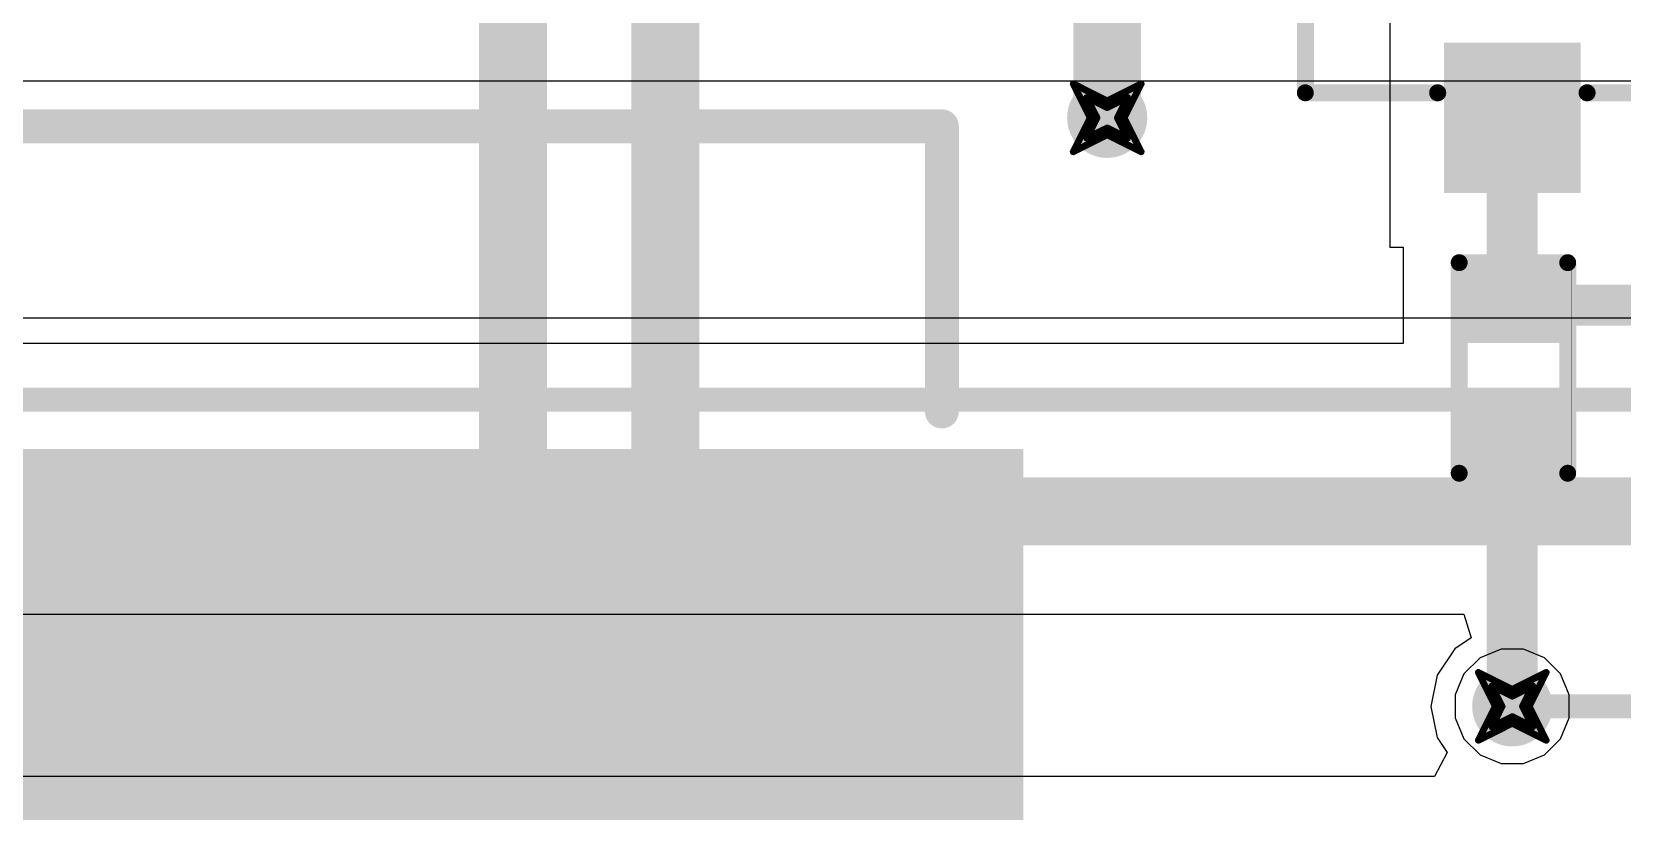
# Model space of a CAD drawing. Header units: inches. Extents: x -2 to 5376, y -4 to 5426.
# Drawn here: x 49.06 to 60.96, y 70.02 to 75.85 of the extents above; entities that cross this region are included whole.
import ezdxf

# ---------------------------------------------------------------- set-up
doc = ezdxf.new("R2010")
doc.units = ezdxf.units.IN
for name, color, linetype in [('Bottom Layer', 5, 'Continuous'), ('Drill Drawing', 1, 'Continuous'), ('Layer 1', 16, 'Continuous'), ('Layer 2', 76, 'Continuous'), ('Top Layer', 1, 'Continuous'), ('Top Overlay', 2, 'Continuous'), ('Top Paste', 8, 'Continuous'), ('Top Solder', 216, 'Continuous'), ('Via Holes', 16, 'Continuous')]:
    doc.layers.add(name, color=color, linetype=linetype)

# ---------------------------------------------------------------- blocks, each defined once
blk = doc.blocks.new('R___0402_10')
at = {"layer": 'Top Layer'}
for points in [[(-0.699, -0.318), (-0.699, 0.318), (-0.241, 0.318), (-0.241, -0.318)], [(0.241, -0.318), (0.241, 0.318), (0.699, 0.318), (0.699, -0.318)]]:
    blk.add_hatch(color=1, dxfattribs=at).paths.add_polyline_path(points)
at = {"layer": 'Top Paste'}
for points in [[(-0.699, -0.318), (-0.699, 0.318), (-0.241, 0.318), (-0.241, -0.318)], [(0.241, -0.318), (0.241, 0.318), (0.699, 0.318), (0.699, -0.318)]]:
    blk.add_hatch(color=8, dxfattribs=at).paths.add_polyline_path(points)
at = {"layer": 'Top Solder'}
for points in [[(-0.754, -0.373), (-0.754, 0.373), (-0.186, 0.373), (-0.186, -0.373)], [(0.186, -0.373), (0.186, 0.373), (0.754, 0.373), (0.754, -0.373)]]:
    blk.add_hatch(color=216, dxfattribs=at).paths.add_polyline_path(points)
at = {"layer": 'Top Overlay'}
for points in [[(-0.787, 0.406, 0.127, 0.127, 0), (0.787, 0.406, 0.127, 0.127, 0)], [(-0.787, 0.406, 0.127, 0.127, 0), (-0.787, -0.406, 0.127, 0.127, 0)], [(0.787, 0.406, 0.127, 0.127, 0), (0.787, -0.406, 0.127, 0.127, 0)], [(-0.787, -0.406, 0.127, 0.127, 0), (0.787, -0.406, 0.127, 0.127, 0)], [(-0.813, -0.432, 0.00323, 0.00323, 0), (0.813, -0.432, 0.00323, 0.00323, 0)]]:
    blk.add_lwpolyline(points, format="xyseb", dxfattribs=at)
for points in [[(-0.819, 0.406, 0.0635, 0.0635, 1), (-0.756, 0.406, 0.0635, 0.0635, 1)], [(-0.819, 0.406, 0.0635, 0.0635, 1), (-0.756, 0.406, 0.0635, 0.0635, 1)], [(0.756, 0.406, 0.0635, 0.0635, 1), (0.819, 0.406, 0.0635, 0.0635, 1)], [(0.756, 0.406, 0.0635, 0.0635, 1), (0.819, 0.406, 0.0635, 0.0635, 1)], [(-0.819, -0.406, 0.0635, 0.0635, 1), (-0.756, -0.406, 0.0635, 0.0635, 1)], [(-0.819, -0.406, 0.0635, 0.0635, 1), (-0.756, -0.406, 0.0635, 0.0635, 1)], [(0.756, -0.406, 0.0635, 0.0635, 1), (0.819, -0.406, 0.0635, 0.0635, 1)], [(0.756, -0.406, 0.0635, 0.0635, 1), (0.819, -0.406, 0.0635, 0.0635, 1)], [(-0.814, -0.432, 0.00161, 0.00161, 1), (-0.812, -0.432, 0.00161, 0.00161, 1)], [(0.812, -0.432, 0.00161, 0.00161, 1), (0.814, -0.432, 0.00161, 0.00161, 1)]]:
    blk.add_lwpolyline(points, format="xyseb", close=True, dxfattribs=at)
blk = doc.blocks.new('SOT_23_15')
at = {"layer": 'Top Layer'}
for points in [[(-0.41, 1.46), (0.41, 1.46), (0.41, 0.54), (-0.41, 0.54)], [(-1.36, -0.54), (-0.54, -0.54), (-0.54, -1.46), (-1.36, -1.46)], [(0.54, -0.54), (1.36, -0.54), (1.36, -1.46), (0.54, -1.46)]]:
    blk.add_hatch(color=1, dxfattribs=at).paths.add_polyline_path(points)
at = {"layer": 'Top Paste'}
for points in [[(-0.41, 1.46), (0.41, 1.46), (0.41, 0.54), (-0.41, 0.54)], [(-1.36, -0.54), (-0.54, -0.54), (-0.54, -1.46), (-1.36, -1.46)], [(0.54, -0.54), (1.36, -0.54), (1.36, -1.46), (0.54, -1.46)]]:
    blk.add_hatch(color=8, dxfattribs=at).paths.add_polyline_path(points)
at = {"layer": 'Top Solder'}
for points in [[(-0.512, 1.562), (0.512, 1.562), (0.512, 0.438), (-0.512, 0.438)], [(-1.462, -0.438), (-0.438, -0.438), (-0.438, -1.562), (-1.462, -1.562)], [(0.438, -0.438), (1.462, -0.438), (1.462, -1.562), (0.438, -1.562)]]:
    blk.add_hatch(color=216, dxfattribs=at).paths.add_polyline_path(points)
at = {"layer": 'Top Overlay'}
for points in [[(-1.549, 0.813, 0.127, 0.127, 0), (-1.549, -0.584, 0.127, 0.127, 0)], [(-0.559, 0.813, 0.127, 0.127, 0), (-1.549, 0.813, 0.127, 0.127, 0)], [(1.549, 0.813, 0.127, 0.127, 0), (0.559, 0.813, 0.127, 0.127, 0)], [(1.549, 0.813, 0.127, 0.127, 0), (1.549, -0.584, 0.127, 0.127, 0)], [(0.33, -0.787, 0.127, 0.127, 0), (-0.33, -0.787, 0.127, 0.127, 0)], [(-1.549, -1.168, 0.127, 0.127, 0), (-1.676, -1.041, 0.127, 0.127, 0)], [(-1.676, -1.041, 0.127, 0.127, 0), (-1.676, -1.295, 0.127, 0.127, 0)], [(-1.549, -1.168, 0.127, 0.127, 0), (-1.676, -1.295, 0.127, 0.127, 0)]]:
    blk.add_lwpolyline(points, format="xyseb", dxfattribs=at)
for points in [[(-1.581, 0.813, 0.0635, 0.0635, 1), (-1.518, 0.813, 0.0635, 0.0635, 1)], [(-1.581, 0.813, 0.0635, 0.0635, 1), (-1.518, 0.813, 0.0635, 0.0635, 1)], [(-0.591, 0.813, 0.0635, 0.0635, 1), (-0.527, 0.813, 0.0635, 0.0635, 1)], [(0.527, 0.813, 0.0635, 0.0635, 1), (0.591, 0.813, 0.0635, 0.0635, 1)], [(1.518, 0.813, 0.0635, 0.0635, 1), (1.581, 0.813, 0.0635, 0.0635, 1)], [(1.518, 0.813, 0.0635, 0.0635, 1), (1.581, 0.813, 0.0635, 0.0635, 1)], [(-1.581, -0.584, 0.0635, 0.0635, 1), (-1.518, -0.584, 0.0635, 0.0635, 1)], [(1.518, -0.584, 0.0635, 0.0635, 1), (1.581, -0.584, 0.0635, 0.0635, 1)], [(-0.362, -0.787, 0.0635, 0.0635, 1), (-0.298, -0.787, 0.0635, 0.0635, 1)], [(0.298, -0.787, 0.0635, 0.0635, 1), (0.362, -0.787, 0.0635, 0.0635, 1)], [(-1.708, -1.041, 0.0635, 0.0635, 1), (-1.645, -1.041, 0.0635, 0.0635, 1)], [(-1.708, -1.041, 0.0635, 0.0635, 1), (-1.645, -1.041, 0.0635, 0.0635, 1)], [(-1.581, -1.168, 0.0635, 0.0635, 1), (-1.518, -1.168, 0.0635, 0.0635, 1)], [(-1.581, -1.168, 0.0635, 0.0635, 1), (-1.518, -1.168, 0.0635, 0.0635, 1)], [(-1.708, -1.295, 0.0635, 0.0635, 1), (-1.645, -1.295, 0.0635, 0.0635, 1)], [(-1.708, -1.295, 0.0635, 0.0635, 1), (-1.645, -1.295, 0.0635, 0.0635, 1)]]:
    blk.add_lwpolyline(points, format="xyseb", close=True, dxfattribs=at)
blk = doc.blocks.new('D2PAK_88')
at = {"layer": 'Top Layer'}
blk.add_hatch(color=1, dxfattribs=at).paths.add_polyline_path([(-5.715, 9.78), (5.715, 9.78), (5.715, 0.89), (-5.715, 0.89)])
at = {"layer": 'Top Paste'}
blk.add_hatch(color=8, dxfattribs=at).paths.add_polyline_path([(-5.715, 9.78), (5.715, 9.78), (5.715, 0.89), (-5.715, 0.89)])
at = {"layer": 'Top Solder'}
blk.add_hatch(color=216, dxfattribs=at).paths.add_polyline_path([(-5.817, 9.882), (5.817, 9.882), (5.817, 0.788), (-5.817, 0.788)])
at = {"layer": 'Top Overlay'}
for points in [[(-5.207, 0.508, 0.254, 0.254, 0), (-5.207, -1.626, 0.254, 0.254, 0)], [(5.105, -1.626, 0.254, 0.254, 0), (-5.207, -1.626, 0.254, 0.254, 0)]]:
    blk.add_lwpolyline(points, format="xyseb", dxfattribs=at)
for points in [[(-5.27, 0.508, 0.127, 0.127, 1), (-5.144, 0.508, 0.127, 0.127, 1)], [(-5.27, -1.626, 0.127, 0.127, 1), (-5.144, -1.626, 0.127, 0.127, 1)], [(-5.27, -1.626, 0.127, 0.127, 1), (-5.144, -1.626, 0.127, 0.127, 1)]]:
    blk.add_lwpolyline(points, format="xyseb", close=True, dxfattribs=at)

msp = doc.modelspace()

# ---------------------------------------------------------------- hatches: boundary and pattern name
at = {"layer": 'Bottom Layer'}
h = msp.add_hatch(color=5, dxfattribs=at)
edge = h.paths.add_edge_path()
edge.add_arc((57.104, 75.207), 0.3, 0, 360)
h = msp.add_hatch(color=5, dxfattribs=at)
edge = h.paths.add_edge_path()
edge.add_arc((60.135, 70.805), 0.3, 0, 360)
at = {"layer": 'Layer 1'}
h = msp.add_hatch(color=16, dxfattribs=at)
edge = h.paths.add_edge_path()
edge.add_arc((57.104, 75.207), 0.3, 0, 360)
h = msp.add_hatch(color=16, dxfattribs=at)
edge = h.paths.add_edge_path()
edge.add_arc((60.135, 70.805), 0.3, 0, 360)
at = {"layer": 'Layer 2'}
h = msp.add_hatch(color=76, dxfattribs=at)
edge = h.paths.add_edge_path()
edge.add_arc((57.104, 75.207), 0.3, 0, 360)
h = msp.add_hatch(color=76, dxfattribs=at)
edge = h.paths.add_edge_path()
edge.add_arc((60.135, 70.805), 0.3, 0, 360)
at = {"layer": 'Top Layer'}
h = msp.add_hatch(color=1, dxfattribs=at)
edge = h.paths.add_edge_path()
edge.add_arc((57.104, 75.207), 0.3, 0, 360)
h = msp.add_hatch(color=1, dxfattribs=at)
edge = h.paths.add_edge_path()
edge.add_arc((60.135, 70.805), 0.3, 0, 360)
at = {"layer": 'Via Holes'}
h = msp.add_hatch(color=7, dxfattribs=at)
edge = h.paths.add_edge_path()
edge.add_arc((57.104, 75.207), 0.15, 0, 360)
h = msp.add_hatch(color=7, dxfattribs=at)
edge = h.paths.add_edge_path()
edge.add_arc((60.135, 70.805), 0.15, 0, 360)

# ---------------------------------------------------------------- linework, layer by layer
at = {"layer": 'Bottom Layer'}
for points in [[(52.657, 67.238, 0.508, 0.508, 0), (52.657, 79.294, 0.508, 0.508, 0)], [(53.797, 66.129, 0.508, 0.508, 0), (53.797, 78.228, 0.508, 0.508, 0)]]:
    msp.add_lwpolyline(points, format="xyseb", dxfattribs=at)
at = {"layer": 'Drill Drawing'}
for points in [[(56.85, 75.461, 0.0508, 0.0508, 0), (57.104, 75.334, 0.0508, 0.0508, 0)], [(56.85, 75.461, 0.0508, 0.0508, 0), (56.977, 75.207, 0.0508, 0.0508, 0)], [(57.104, 75.334, 0.0508, 0.0508, 0), (57.358, 75.461, 0.0508, 0.0508, 0)], [(57.231, 75.207, 0.0508, 0.0508, 0), (57.358, 75.461, 0.0508, 0.0508, 0)], [(56.951, 75.359, 0.0508, 0.0508, 0), (57.104, 75.283, 0.0508, 0.0508, 0)], [(56.951, 75.359, 0.0508, 0.0508, 0), (57.028, 75.207, 0.0508, 0.0508, 0)], [(57.104, 75.283, 0.0508, 0.0508, 0), (57.256, 75.359, 0.0508, 0.0508, 0)], [(57.18, 75.207, 0.0508, 0.0508, 0), (57.256, 75.359, 0.0508, 0.0508, 0)], [(56.85, 74.953, 0.0508, 0.0508, 0), (56.977, 75.207, 0.0508, 0.0508, 0)], [(56.951, 75.055, 0.0508, 0.0508, 0), (57.028, 75.207, 0.0508, 0.0508, 0)], [(57.18, 75.207, 0.0508, 0.0508, 0), (57.256, 75.055, 0.0508, 0.0508, 0)], [(57.231, 75.207, 0.0508, 0.0508, 0), (57.358, 74.953, 0.0508, 0.0508, 0)], [(56.85, 74.953, 0.0508, 0.0508, 0), (57.104, 75.08, 0.0508, 0.0508, 0)], [(56.951, 75.055, 0.0508, 0.0508, 0), (57.104, 75.131, 0.0508, 0.0508, 0)], [(57.104, 75.131, 0.0508, 0.0508, 0), (57.256, 75.055, 0.0508, 0.0508, 0)], [(57.104, 75.08, 0.0508, 0.0508, 0), (57.358, 74.953, 0.0508, 0.0508, 0)], [(59.881, 71.059, 0.0508, 0.0508, 0), (60.135, 70.932, 0.0508, 0.0508, 0)], [(59.881, 71.059, 0.0508, 0.0508, 0), (60.008, 70.805, 0.0508, 0.0508, 0)], [(60.135, 70.932, 0.0508, 0.0508, 0), (60.389, 71.059, 0.0508, 0.0508, 0)], [(60.262, 70.805, 0.0508, 0.0508, 0), (60.389, 71.059, 0.0508, 0.0508, 0)], [(59.983, 70.957, 0.0508, 0.0508, 0), (60.135, 70.881, 0.0508, 0.0508, 0)], [(59.983, 70.957, 0.0508, 0.0508, 0), (60.059, 70.805, 0.0508, 0.0508, 0)], [(60.135, 70.881, 0.0508, 0.0508, 0), (60.288, 70.957, 0.0508, 0.0508, 0)], [(60.212, 70.805, 0.0508, 0.0508, 0), (60.288, 70.957, 0.0508, 0.0508, 0)], [(59.881, 70.551, 0.0508, 0.0508, 0), (60.008, 70.805, 0.0508, 0.0508, 0)], [(59.983, 70.652, 0.0508, 0.0508, 0), (60.059, 70.805, 0.0508, 0.0508, 0)], [(60.212, 70.805, 0.0508, 0.0508, 0), (60.288, 70.652, 0.0508, 0.0508, 0)], [(60.262, 70.805, 0.0508, 0.0508, 0), (60.389, 70.551, 0.0508, 0.0508, 0)], [(59.881, 70.551, 0.0508, 0.0508, 0), (60.135, 70.678, 0.0508, 0.0508, 0)], [(59.983, 70.652, 0.0508, 0.0508, 0), (60.135, 70.728, 0.0508, 0.0508, 0)], [(60.135, 70.728, 0.0508, 0.0508, 0), (60.288, 70.652, 0.0508, 0.0508, 0)], [(60.135, 70.678, 0.0508, 0.0508, 0), (60.389, 70.551, 0.0508, 0.0508, 0)]]:
    msp.add_lwpolyline(points, format="xyseb", dxfattribs=at)
for points in [[(56.837, 75.461, 0.0254, 0.0254, 1), (56.863, 75.461, 0.0254, 0.0254, 1)], [(56.837, 75.461, 0.0254, 0.0254, 1), (56.863, 75.461, 0.0254, 0.0254, 1)], [(57.345, 75.461, 0.0254, 0.0254, 1), (57.371, 75.461, 0.0254, 0.0254, 1)], [(57.345, 75.461, 0.0254, 0.0254, 1), (57.371, 75.461, 0.0254, 0.0254, 1)], [(56.939, 75.359, 0.0254, 0.0254, 1), (56.964, 75.359, 0.0254, 0.0254, 1)], [(56.939, 75.359, 0.0254, 0.0254, 1), (56.964, 75.359, 0.0254, 0.0254, 1)], [(57.091, 75.334, 0.0254, 0.0254, 1), (57.117, 75.334, 0.0254, 0.0254, 1)], [(57.091, 75.334, 0.0254, 0.0254, 1), (57.117, 75.334, 0.0254, 0.0254, 1)], [(57.244, 75.359, 0.0254, 0.0254, 1), (57.269, 75.359, 0.0254, 0.0254, 1)], [(57.244, 75.359, 0.0254, 0.0254, 1), (57.269, 75.359, 0.0254, 0.0254, 1)], [(56.964, 75.207, 0.0254, 0.0254, 1), (56.99, 75.207, 0.0254, 0.0254, 1)], [(56.964, 75.207, 0.0254, 0.0254, 1), (56.99, 75.207, 0.0254, 0.0254, 1)], [(57.015, 75.207, 0.0254, 0.0254, 1), (57.04, 75.207, 0.0254, 0.0254, 1)], [(57.015, 75.207, 0.0254, 0.0254, 1), (57.04, 75.207, 0.0254, 0.0254, 1)], [(57.091, 75.283, 0.0254, 0.0254, 1), (57.117, 75.283, 0.0254, 0.0254, 1)], [(57.091, 75.283, 0.0254, 0.0254, 1), (57.117, 75.283, 0.0254, 0.0254, 1)], [(57.167, 75.207, 0.0254, 0.0254, 1), (57.193, 75.207, 0.0254, 0.0254, 1)], [(57.167, 75.207, 0.0254, 0.0254, 1), (57.193, 75.207, 0.0254, 0.0254, 1)], [(57.218, 75.207, 0.0254, 0.0254, 1), (57.244, 75.207, 0.0254, 0.0254, 1)], [(57.218, 75.207, 0.0254, 0.0254, 1), (57.244, 75.207, 0.0254, 0.0254, 1)], [(57.091, 75.131, 0.0254, 0.0254, 1), (57.117, 75.131, 0.0254, 0.0254, 1)], [(57.091, 75.131, 0.0254, 0.0254, 1), (57.117, 75.131, 0.0254, 0.0254, 1)], [(57.091, 75.08, 0.0254, 0.0254, 1), (57.117, 75.08, 0.0254, 0.0254, 1)], [(57.091, 75.08, 0.0254, 0.0254, 1), (57.117, 75.08, 0.0254, 0.0254, 1)], [(56.837, 74.953, 0.0254, 0.0254, 1), (56.863, 74.953, 0.0254, 0.0254, 1)], [(56.837, 74.953, 0.0254, 0.0254, 1), (56.863, 74.953, 0.0254, 0.0254, 1)], [(56.939, 75.055, 0.0254, 0.0254, 1), (56.964, 75.055, 0.0254, 0.0254, 1)], [(56.939, 75.055, 0.0254, 0.0254, 1), (56.964, 75.055, 0.0254, 0.0254, 1)], [(57.244, 75.055, 0.0254, 0.0254, 1), (57.269, 75.055, 0.0254, 0.0254, 1)], [(57.244, 75.055, 0.0254, 0.0254, 1), (57.269, 75.055, 0.0254, 0.0254, 1)], [(57.345, 74.953, 0.0254, 0.0254, 1), (57.371, 74.953, 0.0254, 0.0254, 1)], [(57.345, 74.953, 0.0254, 0.0254, 1), (57.371, 74.953, 0.0254, 0.0254, 1)], [(59.869, 71.059, 0.0254, 0.0254, 1), (59.894, 71.059, 0.0254, 0.0254, 1)], [(59.869, 71.059, 0.0254, 0.0254, 1), (59.894, 71.059, 0.0254, 0.0254, 1)], [(60.377, 71.059, 0.0254, 0.0254, 1), (60.402, 71.059, 0.0254, 0.0254, 1)], [(60.377, 71.059, 0.0254, 0.0254, 1), (60.402, 71.059, 0.0254, 0.0254, 1)], [(59.97, 70.957, 0.0254, 0.0254, 1), (59.996, 70.957, 0.0254, 0.0254, 1)], [(59.97, 70.957, 0.0254, 0.0254, 1), (59.996, 70.957, 0.0254, 0.0254, 1)], [(60.123, 70.932, 0.0254, 0.0254, 1), (60.148, 70.932, 0.0254, 0.0254, 1)], [(60.123, 70.932, 0.0254, 0.0254, 1), (60.148, 70.932, 0.0254, 0.0254, 1)], [(60.275, 70.957, 0.0254, 0.0254, 1), (60.301, 70.957, 0.0254, 0.0254, 1)], [(60.275, 70.957, 0.0254, 0.0254, 1), (60.301, 70.957, 0.0254, 0.0254, 1)], [(59.996, 70.805, 0.0254, 0.0254, 1), (60.021, 70.805, 0.0254, 0.0254, 1)], [(59.996, 70.805, 0.0254, 0.0254, 1), (60.021, 70.805, 0.0254, 0.0254, 1)], [(60.047, 70.805, 0.0254, 0.0254, 1), (60.072, 70.805, 0.0254, 0.0254, 1)], [(60.047, 70.805, 0.0254, 0.0254, 1), (60.072, 70.805, 0.0254, 0.0254, 1)], [(60.123, 70.881, 0.0254, 0.0254, 1), (60.148, 70.881, 0.0254, 0.0254, 1)], [(60.123, 70.881, 0.0254, 0.0254, 1), (60.148, 70.881, 0.0254, 0.0254, 1)], [(60.199, 70.805, 0.0254, 0.0254, 1), (60.224, 70.805, 0.0254, 0.0254, 1)], [(60.199, 70.805, 0.0254, 0.0254, 1), (60.224, 70.805, 0.0254, 0.0254, 1)], [(60.25, 70.805, 0.0254, 0.0254, 1), (60.275, 70.805, 0.0254, 0.0254, 1)], [(60.25, 70.805, 0.0254, 0.0254, 1), (60.275, 70.805, 0.0254, 0.0254, 1)], [(60.123, 70.728, 0.0254, 0.0254, 1), (60.148, 70.728, 0.0254, 0.0254, 1)], [(60.123, 70.728, 0.0254, 0.0254, 1), (60.148, 70.728, 0.0254, 0.0254, 1)], [(60.123, 70.678, 0.0254, 0.0254, 1), (60.148, 70.678, 0.0254, 0.0254, 1)], [(60.123, 70.678, 0.0254, 0.0254, 1), (60.148, 70.678, 0.0254, 0.0254, 1)], [(59.869, 70.551, 0.0254, 0.0254, 1), (59.894, 70.551, 0.0254, 0.0254, 1)], [(59.869, 70.551, 0.0254, 0.0254, 1), (59.894, 70.551, 0.0254, 0.0254, 1)], [(59.97, 70.652, 0.0254, 0.0254, 1), (59.996, 70.652, 0.0254, 0.0254, 1)], [(59.97, 70.652, 0.0254, 0.0254, 1), (59.996, 70.652, 0.0254, 0.0254, 1)], [(60.275, 70.652, 0.0254, 0.0254, 1), (60.301, 70.652, 0.0254, 0.0254, 1)], [(60.275, 70.652, 0.0254, 0.0254, 1), (60.301, 70.652, 0.0254, 0.0254, 1)], [(60.377, 70.551, 0.0254, 0.0254, 1), (60.402, 70.551, 0.0254, 0.0254, 1)], [(60.377, 70.551, 0.0254, 0.0254, 1), (60.402, 70.551, 0.0254, 0.0254, 1)]]:
    msp.add_lwpolyline(points, format="xyseb", close=True, dxfattribs=at)
at = {"layer": 'Layer 1'}
for p, q in [((60.051, 71.232), (59.894, 71.167)), ((60.22, 71.232), (60.051, 71.232)), ((60.377, 71.167), (60.22, 71.232)), ((59.894, 71.167), (59.773, 71.047)), ((60.497, 71.047), (60.377, 71.167)), ((59.773, 71.047), (59.708, 70.89)), ((60.562, 70.89), (60.497, 71.047)), ((59.708, 70.89), (59.708, 70.72)), ((60.562, 70.72), (60.562, 70.89)), ((59.708, 70.72), (59.773, 70.563)), ((60.497, 70.563), (60.562, 70.72)), ((59.773, 70.563), (59.894, 70.443)), ((60.377, 70.443), (60.497, 70.563)), ((59.894, 70.443), (60.051, 70.378)), ((60.051, 70.378), (60.22, 70.378)), ((60.22, 70.378), (60.377, 70.443))]:
    msp.add_line(p, q, dxfattribs=at)
at = {"layer": 'Layer 2'}
for p, q in [((25.162, 75.483), (67.58, 75.483)), ((63.837, 73.708), (44.277, 73.708)), ((41.173, 71.494), (59.773, 71.494)), ((59.773, 71.494), (59.827, 71.317)), ((59.827, 71.317), (59.705, 71.235)), ((59.705, 71.235), (59.573, 71.038)), ((59.573, 71.038), (59.527, 70.805)), ((59.527, 70.805), (59.573, 70.572)), ((59.649, 70.459), (59.554, 70.281)), ((59.573, 70.572), (59.649, 70.459)), ((59.554, 70.281), (39.815, 70.281))]:
    msp.add_line(p, q, dxfattribs=at)
for points in [[(44.277, 73.099, 0.178, 0.178, 0), (131.799, 73.099, 0.178, 0.178, 0)], [(41.173, 72.263, 0.508, 0.508, 0), (61.496, 72.263, 0.508, 0.508, 0)], [(60.135, 70.805, 0.178, 0.178, 0), (130.614, 70.805, 0.178, 0.178, 0)]]:
    msp.add_lwpolyline(points, format="xyseb", dxfattribs=at)
msp.add_lwpolyline([(60.091, 70.805, 0.0889, 0.0889, 1), (60.18, 70.805, 0.0889, 0.0889, 1)], format="xyseb", close=True, dxfattribs=at)
at = {"layer": 'Top Layer'}
for p, q in [((59.218, 76.175), (59.218, 74.239)), ((59.218, 74.239), (59.319, 74.239)), ((59.319, 74.239), (59.319, 73.518)), ((59.319, 73.518), (44.977, 73.518))]:
    msp.add_line(p, q, dxfattribs=at)
for points in [[(57.104, 75.207, 0.508, 0.508, 0), (57.104, 76.522, 0.508, 0.508, 0)], [(60.135, 73.806, 0.381, 0.381, 0), (60.135, 75.207, 0.381, 0.381, 0)], [(60.135, 75.207, 0.254, 0.254, 0), (60.136, 75.207, 0.254, 0.254, 0)], [(60.135, 73.806, 0.305, 0.305, 0), (61.496, 73.806, 0.305, 0.305, 0)], [(60.135, 70.805, 0.381, 0.381, 0), (60.135, 72.866, 0.381, 0.381, 0)]]:
    msp.add_lwpolyline(points, format="xyseb", dxfattribs=at)
for points in [[(56.977, 75.207, 0.254, 0.254, 1), (57.231, 75.207, 0.254, 0.254, 1)], [(60.04, 75.207, 0.191, 0.191, 1), (60.231, 75.207, 0.191, 0.191, 1)], [(60.072, 75.207, 0.127, 0.127, 1), (60.199, 75.207, 0.127, 0.127, 1)], [(60.072, 75.207, 0.127, 0.127, 1), (60.199, 75.207, 0.127, 0.127, 1)], [(60.04, 73.806, 0.191, 0.191, 1), (60.231, 73.806, 0.191, 0.191, 1)], [(60.059, 73.806, 0.152, 0.152, 1), (60.212, 73.806, 0.152, 0.152, 1)], [(60.04, 72.866, 0.191, 0.191, 1), (60.231, 72.866, 0.191, 0.191, 1)], [(60.04, 70.805, 0.191, 0.191, 1), (60.231, 70.805, 0.191, 0.191, 1)]]:
    msp.add_lwpolyline(points, format="xyseb", close=True, dxfattribs=at)

# ---------------------------------------------------------------- block references
for name, p, rotation in [('D2PAK_88', (50.66, 73.518), 180), ('SOT_23_15', (60.136, 76.207), 180), ('R___0402_10', (60.144, 73.336), 90)]:
    msp.add_blockref(name, p, dxfattribs=dict(rotation=rotation))

doc.saveas('drawing.dxf')
